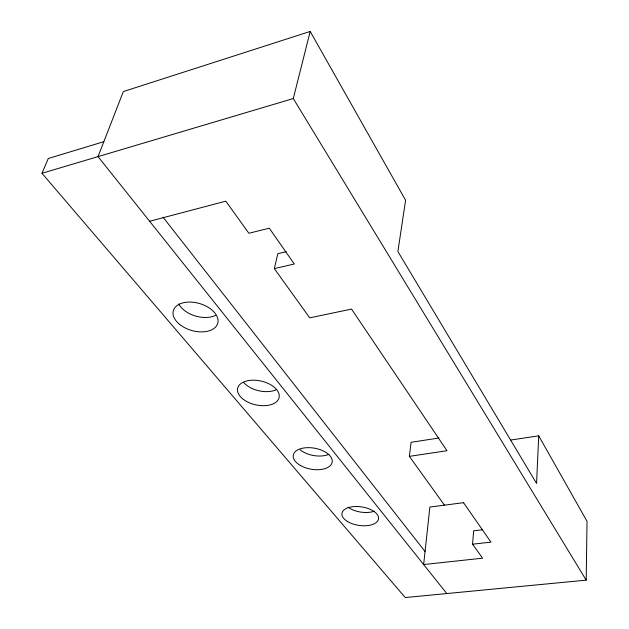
<?xml version="1.0" encoding="UTF-8"?>
<svg xmlns="http://www.w3.org/2000/svg" width="629" height="629" viewBox="0 0 629 629"><rect width="100%" height="100%" fill="white"/><g stroke="black" fill="none" stroke-linecap="round" stroke-linejoin="round"><path stroke-width="0.94" d="M103.832 141.674L48.268 158.516L41.97 173.29L405.225 597.55L586.197 580.142L587.03 521.323L538.715 435.842L510.85 440.009M538.715 435.842L536.568 483.473L397.882 251.514L405.603 200.274L310.191 31.45L123.331 91.567L98.022 156.621L446.794 593.548M463.754 502.657L429.882 507.037L423.647 564.543L482.616 558.182L472.56 544.203L473.645 530.805L482.294 529.783M444.436 505.103L409.361 456.347L411.107 442.305L438.869 438.012M409.361 456.347L446.991 450.726L351.525 309.083L309.727 317.842L274.323 268.622L277.837 253.684L286.313 251.671M586.197 580.142L293.287 98.556L310.191 31.45M41.97 173.29L293.287 98.556M149.623 221.266L225.795 201.162L248.88 233.257L269.283 228.185L294.286 263.991L274.323 268.622M472.56 544.203L490.95 542.119L463.502 502.642M163.045 217.217L425.055 551.507M374.255 511.251A18.343 9.443 8.6 0 1 348.026 507.147M328.92 454.327A19.578 10.74 10.2 0 1 300.119 449.79M276.021 389.846A21.048 12.281 12.6 0 1 243.73 382.55M215.629 315.341A22.856 14.129 16.1 0 1 178.691 303.917M347.263 521.347A18.493 9.349 8.6 0 0 377.95 520.568A18.493 9.349 8.6 0 0 355.527 506.502A18.493 9.349 8.6 0 0 347.263 521.347M300.78 465.688A19.743 10.638 10.2 0 0 332.081 462.59A19.743 10.638 10.2 0 0 305.34 447.793A19.743 10.638 10.2 0 0 300.78 465.688M243.36 399.376A21.244 12.187 12.5 0 0 278.474 399.289A21.244 12.187 12.5 0 0 253.259 380.191A21.244 12.187 12.5 0 0 243.36 399.376M179.831 324.564A23.084 14.035 15.9 0 0 217.382 324.32A23.084 14.035 15.9 0 0 189.408 302.085A23.084 14.035 15.9 0 0 179.831 324.564"/></g></svg>
